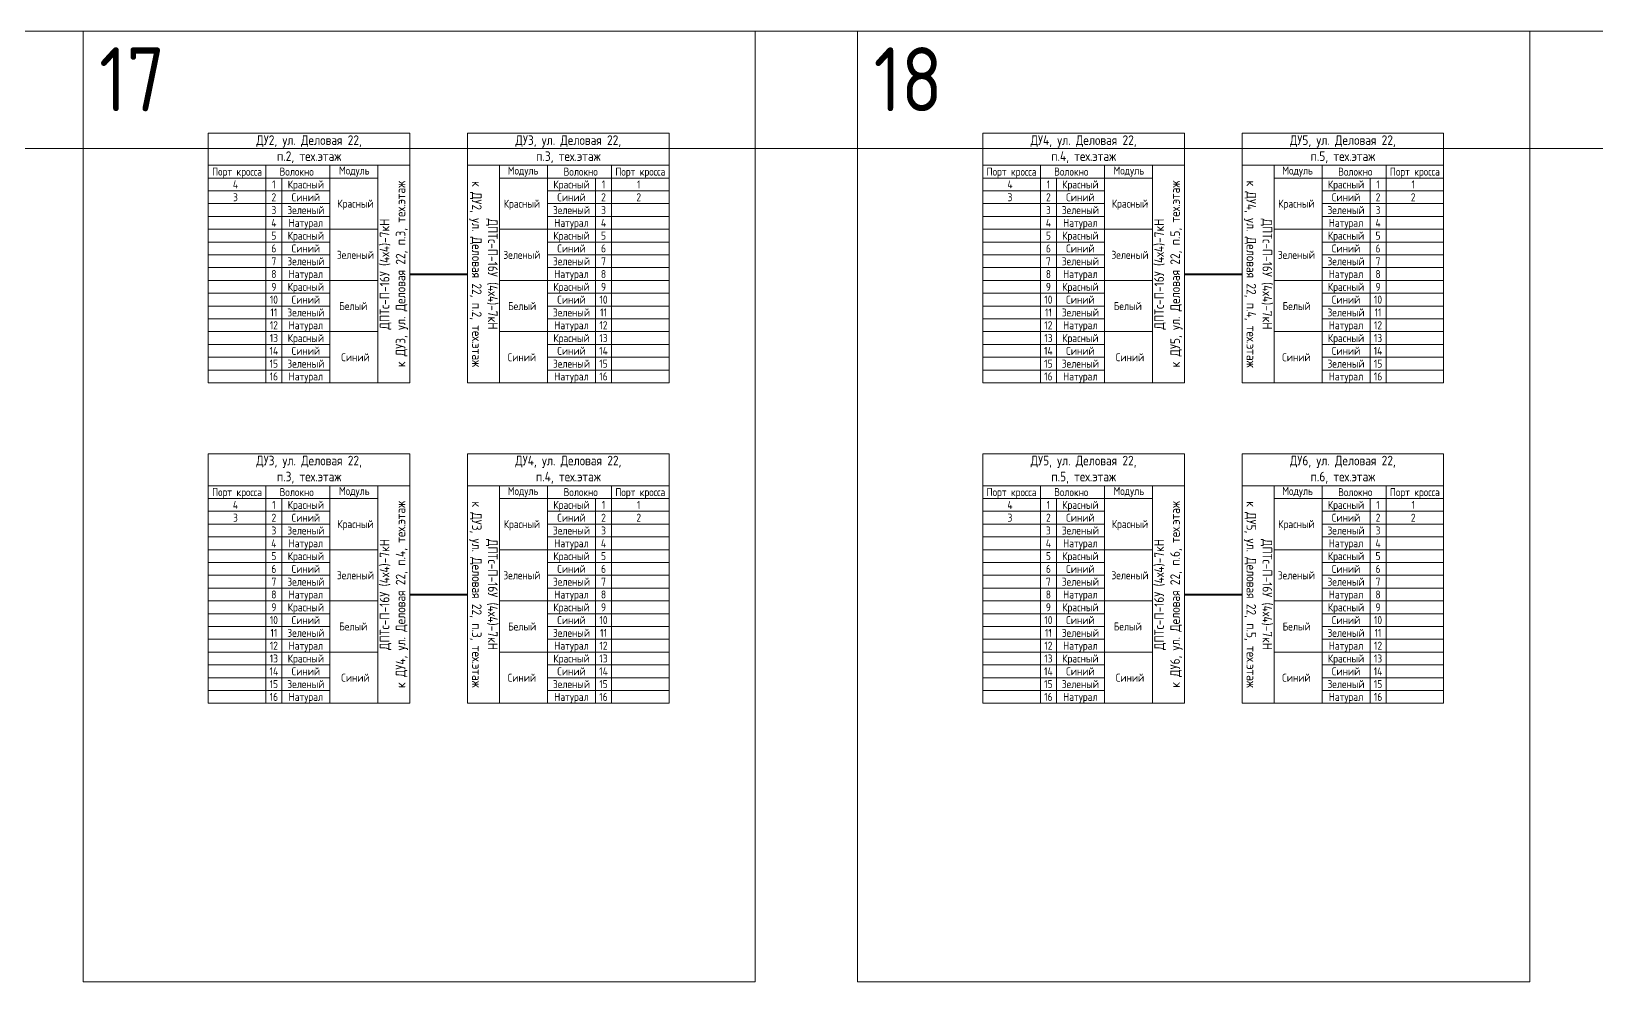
# Model space of a CAD drawing. Extents: x 6775 to 13793, y 2665 to 3972.
# Drawn here: x 10388.8 to 10877.9, y 3675 to 3972 of the extents above; entities that cross this region are included whole.
import ezdxf
from ezdxf.enums import TextEntityAlignment as Align

# ---------------------------------------------------------------- set-up
doc = ezdxf.new("R2010")
doc.units = 0
doc.header["$MEASUREMENT"] = 0
doc.layers.get('0').update_dxf_attribs({"linetype": 'CONTINUOUS'})
doc.layers.get('Defpoints').update_dxf_attribs({"linetype": 'CONTINUOUS'})
doc.layers.add('ВЭ', color=1, linetype='CONTINUOUS')
doc.styles.add('мой', font='', dxfattribs={"width": 0.9, "height": 3})
doc.styles.get('мой').set_extended_font_data('GOST Common')

# ---------------------------------------------------------------- blocks, each defined once
blk = doc.blocks.new('*T15')
at = {"layer": 'Defpoints', "color": 8, "linetype": 'ByBlock', "lineweight": 0, "transparency": 16777216}
for p, q in [((0, 0), (7018, 0)), ((0, 0), (0, -36.67)), ((242, 0), (242, -36.67)), ((484, 0), (484, -36.67)), ((726, 0), (726, -36.67)), ((968, 0), (968, -36.67)), ((1210, 0), (1210, -36.67)), ((1452, 0), (1452, -36.67)), ((1694, 0), (1694, -36.67)), ((1936, 0), (1936, -36.67)), ((2178, 0), (2178, -36.67)), ((2420, 0), (2420, -36.67)), ((2662, 0), (2662, -36.67)), ((2904, 0), (2904, -36.67)), ((3146, 0), (3146, -36.67)), ((3388, 0), (3388, -36.67)), ((3630, 0), (3630, -36.67)), ((3872, 0), (3872, -36.67)), ((4114, 0), (4114, -36.67)), ((4356, 0), (4356, -36.67)), ((4598, 0), (4598, -36.67)), ((4840, 0), (4840, -36.67)), ((5082, 0), (5082, -36.67)), ((5324, 0), (5324, -36.67)), ((5566, 0), (5566, -36.67)), ((5808, 0), (5808, -36.67)), ((6050, 0), (6050, -36.67)), ((6292, 0), (6292, -36.67)), ((6534, 0), (6534, -36.67)), ((6776, 0), (6776, -36.67)), ((0, -36.67), (7018, -36.67))]:
    blk.add_line(p, q, dxfattribs=at)
at = {"layer": 'Defpoints', "color": 0, "linetype": 'ByBlock', "lineweight": -2, "transparency": 16777216}
blk.add_line((7018, 0), (7018, -36.67), dxfattribs=at)
at = {"layer": 'Defpoints', "color": 5, "linetype": 'Continuous', "lineweight": 0, "transparency": 16777216, "char_height": 20, "width": 232, "attachment_point": 1, "style": 'мой'}
for s, insert in [('1', (5, -5)), ('2', (247, -5)), ('3', (489, -5)), ('4', (731, -5)), ('5', (973, -5)), ('6', (1215, -5)), ('7', (1457, -5)), ('8', (1699, -5)), ('9', (1941, -5)), ('10', (2183, -5)), ('11', (2425, -5)), ('12', (2667, -5)), ('13', (2909, -5)), ('14', (3151, -5)), ('16', (3393, -5)), ('17', (3635, -5)), ('18', (3877, -5)), ('19', (4119, -5)), ('{\\fGOST Common|b0|i0|c204|p34;24', (4361, -5)), ('25', (4603, -5)), ('23', (4845, -5)), ('28', (5087, -5)), ('29', (5329, -5)), ('33', (5571, -5)), ('34', (5813, -5)), ('35', (6055, -5)), ('36', (6297, -5)), ('37', (6539, -5)), ('38', (6781, -5))]:
    blk.add_mtext(s, dxfattribs=dict(at, insert=insert))
blk = doc.blocks.new('*U16')
at = {"layer": 'ВЭ', "color": 250, "linetype": 'ByBlock', "lineweight": 18}
blk.add_lwpolyline([(-105, -148.5), (105, -148.5), (105, 148.5), (-105, 148.5), (-105, -148.5)], dxfattribs=at)
blk = doc.blocks.new('*U17')
at = {"layer": 'Defpoints', "color": 0, "linetype": 'ByBlock', "lineweight": -2, "transparency": 16777216}
for p in [(3630, 0), (3872, 0)]:
    blk.add_blockref('*U16', p, dxfattribs=at)
blk = doc.blocks.new('*U465')
at = {"color": 7, "linetype": 'Continuous', "lineweight": 20}
blk.add_lwpolyline([(8, -1.5), (8, 2.5), (-7, 2.5), (-7, -1.5)], close=True, dxfattribs=at)
blk = doc.blocks.new('*U466')
at = {"color": 0, "linetype": 'ByBlock', "lineweight": -2, "transparency": 16777216}
for p in [(0, 0), (0, -4), (0, -8), (0, -12), (0, -16), (0, -20), (0, -24), (0, -28), (0, -32), (0, -36), (0, -40), (0, -44), (0, -48), (0, -52), (0, -56), (0, -60)]:
    blk.add_blockref('*U465', p, dxfattribs=at)
blk = doc.blocks.new('*U467')
at = {"color": 7, "linetype": 'Continuous', "lineweight": 20}
blk.add_lwpolyline([(-1, -2.5), (-1, 1.5), (-6, 1.5), (-6, -2.5)], close=True, dxfattribs=at)
blk = doc.blocks.new('*U470')
at = {"color": 0, "linetype": 'ByBlock', "lineweight": -2, "transparency": 16777216}
for p in [(0, 0), (0, -4), (0, -8), (0, -12), (0, -16), (0, -20), (0, -24), (0, -28), (0, -32), (0, -36), (0, -40), (0, -44), (0, -48), (0, -52), (0, -56), (0, -60)]:
    blk.add_blockref('*U467', p, dxfattribs=at)
blk = doc.blocks.new('*U471')
at = {"color": 7, "linetype": 'Continuous', "lineweight": 20}
blk.add_lwpolyline([(8, -1.5), (8, 2.5), (-10, 2.5), (-10, -1.5)], close=True, dxfattribs=at)
blk = doc.blocks.new('*U472')
at = {"color": 0, "linetype": 'ByBlock', "lineweight": -2, "transparency": 16777216}
for p in [(0, 0), (0, -4), (0, -8), (0, -12), (0, -16), (0, -20), (0, -24), (0, -28), (0, -32), (0, -36), (0, -40), (0, -44), (0, -48), (0, -52), (0, -56), (0, -60), (0, -64)]:
    blk.add_blockref('*U471', p, dxfattribs=at)
blk = doc.blocks.new('*U457')
at = {"color": 7, "linetype": 'Continuous', "lineweight": 20}
blk.add_lwpolyline([(8, -1.5), (8, 2.5), (-7, 2.5), (-7, -1.5)], close=True, dxfattribs=at)
blk = doc.blocks.new('*U458')
at = {"color": 0, "linetype": 'ByBlock', "lineweight": -2, "transparency": 16777216}
for p in [(0, 0), (0, -4), (0, -8), (0, -12), (0, -16), (0, -20), (0, -24), (0, -28), (0, -32), (0, -36), (0, -40), (0, -44), (0, -48), (0, -52), (0, -56), (0, -60)]:
    blk.add_blockref('*U457', p, dxfattribs=at)
blk = doc.blocks.new('*U459')
at = {"color": 7, "linetype": 'Continuous', "lineweight": 20}
blk.add_lwpolyline([(-1, -2.5), (-1, 1.5), (-6, 1.5), (-6, -2.5)], close=True, dxfattribs=at)
blk = doc.blocks.new('*U460')
at = {"color": 0, "linetype": 'ByBlock', "lineweight": -2, "transparency": 16777216}
for p in [(0, 0), (0, -4), (0, -8), (0, -12), (0, -16), (0, -20), (0, -24), (0, -28), (0, -32), (0, -36), (0, -40), (0, -44), (0, -48), (0, -52), (0, -56), (0, -60)]:
    blk.add_blockref('*U459', p, dxfattribs=at)
blk = doc.blocks.new('*U461')
at = {"color": 7, "linetype": 'Continuous', "lineweight": 20}
blk.add_lwpolyline([(8, -1.5), (8, 2.5), (-10, 2.5), (-10, -1.5)], close=True, dxfattribs=at)
blk = doc.blocks.new('*U462')
at = {"color": 0, "linetype": 'ByBlock', "lineweight": -2, "transparency": 16777216}
for p in [(0, 0), (0, -4), (0, -8), (0, -12), (0, -16), (0, -20), (0, -24), (0, -28), (0, -32), (0, -36), (0, -40), (0, -44), (0, -48), (0, -52), (0, -56), (0, -60), (0, -64)]:
    blk.add_blockref('*U461', p, dxfattribs=at)
blk = doc.blocks.new('*U463')
at = {"color": 7, "linetype": 'Continuous', "lineweight": 15}
blk.add_lwpolyline([(7.5, 8), (-7.5, 8), (-7.5, -8), (7.5, -8)], close=True, dxfattribs=at)
blk = doc.blocks.new('*U464')
at = {"color": 0, "linetype": 'ByBlock', "lineweight": -2, "transparency": 16777216}
for p in [(0, 0), (0, -16), (0, -32), (0, -48)]:
    blk.add_blockref('*U463', p, dxfattribs=at)
blk = doc.blocks.new('*U468')
at = {"color": 7, "linetype": 'Continuous', "lineweight": 15}
blk.add_lwpolyline([(7.5, 8), (-7.5, 8), (-7.5, -8), (7.5, -8)], close=True, dxfattribs=at)
blk = doc.blocks.new('*U469')
at = {"color": 0, "linetype": 'ByBlock', "lineweight": -2, "transparency": 16777216}
for p in [(0, 0), (0, -16), (0, -32), (0, -48)]:
    blk.add_blockref('*U468', p, dxfattribs=at)
blk = doc.blocks.new('*U449')
at = {"color": 7, "linetype": 'Continuous', "lineweight": 20}
blk.add_lwpolyline([(8, -1.5), (8, 2.5), (-7, 2.5), (-7, -1.5)], close=True, dxfattribs=at)
blk = doc.blocks.new('*U450')
at = {"color": 0, "linetype": 'ByBlock', "lineweight": -2, "transparency": 16777216}
for p in [(0, 0), (0, -4), (0, -8), (0, -12), (0, -16), (0, -20), (0, -24), (0, -28), (0, -32), (0, -36), (0, -40), (0, -44), (0, -48), (0, -52), (0, -56), (0, -60)]:
    blk.add_blockref('*U449', p, dxfattribs=at)
blk = doc.blocks.new('*U451')
at = {"color": 7, "linetype": 'Continuous', "lineweight": 20}
blk.add_lwpolyline([(-1, -2.5), (-1, 1.5), (-6, 1.5), (-6, -2.5)], close=True, dxfattribs=at)
blk = doc.blocks.new('*U454')
at = {"color": 0, "linetype": 'ByBlock', "lineweight": -2, "transparency": 16777216}
for p in [(0, 0), (0, -4), (0, -8), (0, -12), (0, -16), (0, -20), (0, -24), (0, -28), (0, -32), (0, -36), (0, -40), (0, -44), (0, -48), (0, -52), (0, -56), (0, -60)]:
    blk.add_blockref('*U451', p, dxfattribs=at)
blk = doc.blocks.new('*U455')
at = {"color": 7, "linetype": 'Continuous', "lineweight": 20}
blk.add_lwpolyline([(8, -1.5), (8, 2.5), (-10, 2.5), (-10, -1.5)], close=True, dxfattribs=at)
blk = doc.blocks.new('*U456')
at = {"color": 0, "linetype": 'ByBlock', "lineweight": -2, "transparency": 16777216}
for p in [(0, 0), (0, -4), (0, -8), (0, -12), (0, -16), (0, -20), (0, -24), (0, -28), (0, -32), (0, -36), (0, -40), (0, -44), (0, -48), (0, -52), (0, -56), (0, -60), (0, -64)]:
    blk.add_blockref('*U455', p, dxfattribs=at)
blk = doc.blocks.new('*U440')
at = {"color": 7, "linetype": 'Continuous', "lineweight": 20}
blk.add_lwpolyline([(8, -1.5), (8, 2.5), (-7, 2.5), (-7, -1.5)], close=True, dxfattribs=at)
blk = doc.blocks.new('*U442')
at = {"color": 0, "linetype": 'ByBlock', "lineweight": -2, "transparency": 16777216}
for p in [(0, 0), (0, -4), (0, -8), (0, -12), (0, -16), (0, -20), (0, -24), (0, -28), (0, -32), (0, -36), (0, -40), (0, -44), (0, -48), (0, -52), (0, -56), (0, -60)]:
    blk.add_blockref('*U440', p, dxfattribs=at)
blk = doc.blocks.new('*U443')
at = {"color": 7, "linetype": 'Continuous', "lineweight": 20}
blk.add_lwpolyline([(-1, -2.5), (-1, 1.5), (-6, 1.5), (-6, -2.5)], close=True, dxfattribs=at)
blk = doc.blocks.new('*U444')
at = {"color": 0, "linetype": 'ByBlock', "lineweight": -2, "transparency": 16777216}
for p in [(0, 0), (0, -4), (0, -8), (0, -12), (0, -16), (0, -20), (0, -24), (0, -28), (0, -32), (0, -36), (0, -40), (0, -44), (0, -48), (0, -52), (0, -56), (0, -60)]:
    blk.add_blockref('*U443', p, dxfattribs=at)
blk = doc.blocks.new('*U445')
at = {"color": 7, "linetype": 'Continuous', "lineweight": 20}
blk.add_lwpolyline([(8, -1.5), (8, 2.5), (-10, 2.5), (-10, -1.5)], close=True, dxfattribs=at)
blk = doc.blocks.new('*U446')
at = {"color": 0, "linetype": 'ByBlock', "lineweight": -2, "transparency": 16777216}
for p in [(0, 0), (0, -4), (0, -8), (0, -12), (0, -16), (0, -20), (0, -24), (0, -28), (0, -32), (0, -36), (0, -40), (0, -44), (0, -48), (0, -52), (0, -56), (0, -60), (0, -64)]:
    blk.add_blockref('*U445', p, dxfattribs=at)
blk = doc.blocks.new('*U447')
at = {"color": 7, "linetype": 'Continuous', "lineweight": 15}
blk.add_lwpolyline([(7.5, 8), (-7.5, 8), (-7.5, -8), (7.5, -8)], close=True, dxfattribs=at)
blk = doc.blocks.new('*U448')
at = {"color": 0, "linetype": 'ByBlock', "lineweight": -2, "transparency": 16777216}
for p in [(0, 0), (0, -16), (0, -32), (0, -48)]:
    blk.add_blockref('*U447', p, dxfattribs=at)
blk = doc.blocks.new('*U452')
at = {"color": 7, "linetype": 'Continuous', "lineweight": 15}
blk.add_lwpolyline([(7.5, 8), (-7.5, 8), (-7.5, -8), (7.5, -8)], close=True, dxfattribs=at)
blk = doc.blocks.new('*U453')
at = {"color": 0, "linetype": 'ByBlock', "lineweight": -2, "transparency": 16777216}
for p in [(0, 0), (0, -16), (0, -32), (0, -48)]:
    blk.add_blockref('*U452', p, dxfattribs=at)
blk = doc.blocks.new('*U484')
at = {"color": 7, "linetype": 'Continuous', "lineweight": 20}
blk.add_lwpolyline([(8, -1.5), (8, 2.5), (-7, 2.5), (-7, -1.5)], close=True, dxfattribs=at)
blk = doc.blocks.new('*U485')
at = {"color": 0, "linetype": 'ByBlock', "lineweight": -2, "transparency": 16777216}
for p in [(0, 0), (0, -4), (0, -8), (0, -12), (0, -16), (0, -20), (0, -24), (0, -28), (0, -32), (0, -36), (0, -40), (0, -44), (0, -48), (0, -52), (0, -56), (0, -60)]:
    blk.add_blockref('*U484', p, dxfattribs=at)
blk = doc.blocks.new('*U486')
at = {"color": 7, "linetype": 'Continuous', "lineweight": 20}
blk.add_lwpolyline([(-1, -2.5), (-1, 1.5), (-6, 1.5), (-6, -2.5)], close=True, dxfattribs=at)
blk = doc.blocks.new('*U489')
at = {"color": 0, "linetype": 'ByBlock', "lineweight": -2, "transparency": 16777216}
for p in [(0, 0), (0, -4), (0, -8), (0, -12), (0, -16), (0, -20), (0, -24), (0, -28), (0, -32), (0, -36), (0, -40), (0, -44), (0, -48), (0, -52), (0, -56), (0, -60)]:
    blk.add_blockref('*U486', p, dxfattribs=at)
blk = doc.blocks.new('*U490')
at = {"color": 7, "linetype": 'Continuous', "lineweight": 20}
blk.add_lwpolyline([(8, -1.5), (8, 2.5), (-10, 2.5), (-10, -1.5)], close=True, dxfattribs=at)
blk = doc.blocks.new('*U491')
at = {"color": 0, "linetype": 'ByBlock', "lineweight": -2, "transparency": 16777216}
for p in [(0, 0), (0, -4), (0, -8), (0, -12), (0, -16), (0, -20), (0, -24), (0, -28), (0, -32), (0, -36), (0, -40), (0, -44), (0, -48), (0, -52), (0, -56), (0, -60), (0, -64)]:
    blk.add_blockref('*U490', p, dxfattribs=at)
blk = doc.blocks.new('*U476')
at = {"color": 7, "linetype": 'Continuous', "lineweight": 20}
blk.add_lwpolyline([(8, -1.5), (8, 2.5), (-7, 2.5), (-7, -1.5)], close=True, dxfattribs=at)
blk = doc.blocks.new('*U477')
at = {"color": 0, "linetype": 'ByBlock', "lineweight": -2, "transparency": 16777216}
for p in [(0, 0), (0, -4), (0, -8), (0, -12), (0, -16), (0, -20), (0, -24), (0, -28), (0, -32), (0, -36), (0, -40), (0, -44), (0, -48), (0, -52), (0, -56), (0, -60)]:
    blk.add_blockref('*U476', p, dxfattribs=at)
blk = doc.blocks.new('*U478')
at = {"color": 7, "linetype": 'Continuous', "lineweight": 20}
blk.add_lwpolyline([(-1, -2.5), (-1, 1.5), (-6, 1.5), (-6, -2.5)], close=True, dxfattribs=at)
blk = doc.blocks.new('*U479')
at = {"color": 0, "linetype": 'ByBlock', "lineweight": -2, "transparency": 16777216}
for p in [(0, 0), (0, -4), (0, -8), (0, -12), (0, -16), (0, -20), (0, -24), (0, -28), (0, -32), (0, -36), (0, -40), (0, -44), (0, -48), (0, -52), (0, -56), (0, -60)]:
    blk.add_blockref('*U478', p, dxfattribs=at)
blk = doc.blocks.new('*U480')
at = {"color": 7, "linetype": 'Continuous', "lineweight": 20}
blk.add_lwpolyline([(8, -1.5), (8, 2.5), (-10, 2.5), (-10, -1.5)], close=True, dxfattribs=at)
blk = doc.blocks.new('*U481')
at = {"color": 0, "linetype": 'ByBlock', "lineweight": -2, "transparency": 16777216}
for p in [(0, 0), (0, -4), (0, -8), (0, -12), (0, -16), (0, -20), (0, -24), (0, -28), (0, -32), (0, -36), (0, -40), (0, -44), (0, -48), (0, -52), (0, -56), (0, -60), (0, -64)]:
    blk.add_blockref('*U480', p, dxfattribs=at)
blk = doc.blocks.new('*U482')
at = {"color": 7, "linetype": 'Continuous', "lineweight": 15}
blk.add_lwpolyline([(7.5, 8), (-7.5, 8), (-7.5, -8), (7.5, -8)], close=True, dxfattribs=at)
blk = doc.blocks.new('*U483')
at = {"color": 0, "linetype": 'ByBlock', "lineweight": -2, "transparency": 16777216}
for p in [(0, 0), (0, -16), (0, -32), (0, -48)]:
    blk.add_blockref('*U482', p, dxfattribs=at)
blk = doc.blocks.new('*U487')
at = {"color": 7, "linetype": 'Continuous', "lineweight": 15}
blk.add_lwpolyline([(7.5, 8), (-7.5, 8), (-7.5, -8), (7.5, -8)], close=True, dxfattribs=at)
blk = doc.blocks.new('*U488')
at = {"color": 0, "linetype": 'ByBlock', "lineweight": -2, "transparency": 16777216}
for p in [(0, 0), (0, -16), (0, -32), (0, -48)]:
    blk.add_blockref('*U487', p, dxfattribs=at)
blk = doc.blocks.new('*U500')
at = {"color": 7, "linetype": 'Continuous', "lineweight": 20}
blk.add_lwpolyline([(8, -1.5), (8, 2.5), (-7, 2.5), (-7, -1.5)], close=True, dxfattribs=at)
blk = doc.blocks.new('*U501')
at = {"color": 0, "linetype": 'ByBlock', "lineweight": -2, "transparency": 16777216}
for p in [(0, 0), (0, -4), (0, -8), (0, -12), (0, -16), (0, -20), (0, -24), (0, -28), (0, -32), (0, -36), (0, -40), (0, -44), (0, -48), (0, -52), (0, -56), (0, -60)]:
    blk.add_blockref('*U500', p, dxfattribs=at)
blk = doc.blocks.new('*U502')
at = {"color": 7, "linetype": 'Continuous', "lineweight": 20}
blk.add_lwpolyline([(-1, -2.5), (-1, 1.5), (-6, 1.5), (-6, -2.5)], close=True, dxfattribs=at)
blk = doc.blocks.new('*U505')
at = {"color": 0, "linetype": 'ByBlock', "lineweight": -2, "transparency": 16777216}
for p in [(0, 0), (0, -4), (0, -8), (0, -12), (0, -16), (0, -20), (0, -24), (0, -28), (0, -32), (0, -36), (0, -40), (0, -44), (0, -48), (0, -52), (0, -56), (0, -60)]:
    blk.add_blockref('*U502', p, dxfattribs=at)
blk = doc.blocks.new('*U474')
at = {"color": 7, "linetype": 'Continuous', "lineweight": 20}
blk.add_lwpolyline([(8, -1.5), (8, 2.5), (-10, 2.5), (-10, -1.5)], close=True, dxfattribs=at)
blk = doc.blocks.new('*U475')
at = {"color": 0, "linetype": 'ByBlock', "lineweight": -2, "transparency": 16777216}
for p in [(0, 0), (0, -4), (0, -8), (0, -12), (0, -16), (0, -20), (0, -24), (0, -28), (0, -32), (0, -36), (0, -40), (0, -44), (0, -48), (0, -52), (0, -56), (0, -60), (0, -64)]:
    blk.add_blockref('*U474', p, dxfattribs=at)
blk = doc.blocks.new('*U492')
at = {"color": 7, "linetype": 'Continuous', "lineweight": 20}
blk.add_lwpolyline([(8, -1.5), (8, 2.5), (-7, 2.5), (-7, -1.5)], close=True, dxfattribs=at)
blk = doc.blocks.new('*U493')
at = {"color": 0, "linetype": 'ByBlock', "lineweight": -2, "transparency": 16777216}
for p in [(0, 0), (0, -4), (0, -8), (0, -12), (0, -16), (0, -20), (0, -24), (0, -28), (0, -32), (0, -36), (0, -40), (0, -44), (0, -48), (0, -52), (0, -56), (0, -60)]:
    blk.add_blockref('*U492', p, dxfattribs=at)
blk = doc.blocks.new('*U494')
at = {"color": 7, "linetype": 'Continuous', "lineweight": 20}
blk.add_lwpolyline([(-1, -2.5), (-1, 1.5), (-6, 1.5), (-6, -2.5)], close=True, dxfattribs=at)
blk = doc.blocks.new('*U495')
at = {"color": 0, "linetype": 'ByBlock', "lineweight": -2, "transparency": 16777216}
for p in [(0, 0), (0, -4), (0, -8), (0, -12), (0, -16), (0, -20), (0, -24), (0, -28), (0, -32), (0, -36), (0, -40), (0, -44), (0, -48), (0, -52), (0, -56), (0, -60)]:
    blk.add_blockref('*U494', p, dxfattribs=at)
blk = doc.blocks.new('*U496')
at = {"color": 7, "linetype": 'Continuous', "lineweight": 20}
blk.add_lwpolyline([(8, -1.5), (8, 2.5), (-10, 2.5), (-10, -1.5)], close=True, dxfattribs=at)
blk = doc.blocks.new('*U497')
at = {"color": 0, "linetype": 'ByBlock', "lineweight": -2, "transparency": 16777216}
for p in [(0, 0), (0, -4), (0, -8), (0, -12), (0, -16), (0, -20), (0, -24), (0, -28), (0, -32), (0, -36), (0, -40), (0, -44), (0, -48), (0, -52), (0, -56), (0, -60), (0, -64)]:
    blk.add_blockref('*U496', p, dxfattribs=at)
blk = doc.blocks.new('*U498')
at = {"color": 7, "linetype": 'Continuous', "lineweight": 15}
blk.add_lwpolyline([(7.5, 8), (-7.5, 8), (-7.5, -8), (7.5, -8)], close=True, dxfattribs=at)
blk = doc.blocks.new('*U499')
at = {"color": 0, "linetype": 'ByBlock', "lineweight": -2, "transparency": 16777216}
for p in [(0, 0), (0, -16), (0, -32), (0, -48)]:
    blk.add_blockref('*U498', p, dxfattribs=at)
blk = doc.blocks.new('*U503')
at = {"color": 7, "linetype": 'Continuous', "lineweight": 15}
blk.add_lwpolyline([(7.5, 8), (-7.5, 8), (-7.5, -8), (7.5, -8)], close=True, dxfattribs=at)
blk = doc.blocks.new('*U504')
at = {"color": 0, "linetype": 'ByBlock', "lineweight": -2, "transparency": 16777216}
for p in [(0, 0), (0, -16), (0, -32), (0, -48)]:
    blk.add_blockref('*U503', p, dxfattribs=at)

msp = doc.modelspace()

# ---------------------------------------------------------------- linework, layer by layer
at = {"color": 7, "linetype": 'Continuous', "lineweight": 15}
for points in [[(10444.1, 3930.14), (10507.1, 3930.14), (10507.1, 3940.14), (10444.1, 3940.14)], [(10588.1, 3930.14), (10525.1, 3930.14), (10525.1, 3940.14), (10588.1, 3940.14)], [(10686.1, 3930.14), (10749.1, 3930.14), (10749.1, 3940.14), (10686.1, 3940.14)], [(10830.1, 3930.14), (10767.1, 3930.14), (10767.1, 3940.14), (10830.1, 3940.14)], [(10482.1, 3930.14), (10497.1, 3930.14), (10497.1, 3926.14), (10482.1, 3926.14)], [(10497.1, 3930.14), (10507.1, 3930.14), (10507.1, 3862.14), (10497.1, 3862.14)], [(10535.1, 3930.14), (10525.1, 3930.14), (10525.1, 3862.14), (10535.1, 3862.14)], [(10550.1, 3930.14), (10535.1, 3930.14), (10535.1, 3926.14), (10550.1, 3926.14)], [(10724.1, 3930.14), (10739.1, 3930.14), (10739.1, 3926.14), (10724.1, 3926.14)], [(10739.1, 3930.14), (10749.1, 3930.14), (10749.1, 3862.14), (10739.1, 3862.14)], [(10777.1, 3930.14), (10767.1, 3930.14), (10767.1, 3862.14), (10777.1, 3862.14)], [(10792.1, 3930.14), (10777.1, 3930.14), (10777.1, 3926.14), (10792.1, 3926.14)], [(10444.1, 3830), (10507.1, 3830), (10507.1, 3840), (10444.1, 3840)], [(10588.1, 3830), (10525.1, 3830), (10525.1, 3840), (10588.1, 3840)], [(10686.1, 3830), (10749.1, 3830), (10749.1, 3840), (10686.1, 3840)], [(10830.1, 3830), (10767.1, 3830), (10767.1, 3840), (10830.1, 3840)], [(10482.1, 3830), (10497.1, 3830), (10497.1, 3826), (10482.1, 3826)], [(10497.1, 3830), (10507.1, 3830), (10507.1, 3762), (10497.1, 3762)], [(10535.1, 3830), (10525.1, 3830), (10525.1, 3762), (10535.1, 3762)], [(10550.1, 3830), (10535.1, 3830), (10535.1, 3826), (10550.1, 3826)], [(10724.1, 3830), (10739.1, 3830), (10739.1, 3826), (10724.1, 3826)], [(10739.1, 3830), (10749.1, 3830), (10749.1, 3762), (10739.1, 3762)], [(10777.1, 3830), (10767.1, 3830), (10767.1, 3762), (10777.1, 3762)], [(10792.1, 3830), (10777.1, 3830), (10777.1, 3826), (10792.1, 3826)]]:
    msp.add_lwpolyline(points, close=True, dxfattribs=at)
at = {"color": 7, "linetype": 'Continuous', "lineweight": 40}
for points in [[(10507.1, 3896.14), (10525.1, 3896.14)], [(10749.1, 3896.14), (10767.1, 3896.14)], [(10507.1, 3796), (10525.1, 3796)], [(10749.1, 3796), (10767.1, 3796)]]:
    msp.add_lwpolyline(points, dxfattribs=at)

# ---------------------------------------------------------------- block references
msp.add_blockref('*T15', (6775, 3972))
at = {"color": 7, "linetype": 'Continuous', "lineweight": 15}
for name, p in [('*U472', (10454.1, 3927.64)), ('*U491', (10696.1, 3927.64)), ('*U470', (10468.1, 3924.64)), ('*U466', (10474.1, 3923.64)), ('*U464', (10489.6, 3918.14)), ('*U469', (10542.6, 3918.14)), ('*U489', (10710.1, 3924.64)), ('*U485', (10716.1, 3923.64)), ('*U483', (10731.6, 3918.14)), ('*U488', (10784.6, 3918.14)), ('*U456', (10454.1, 3827.5)), ('*U475', (10696.1, 3827.5)), ('*U454', (10468.1, 3824.5)), ('*U450', (10474.1, 3823.5)), ('*U448', (10489.6, 3818)), ('*U453', (10542.6, 3818)), ('*U505', (10710.1, 3824.5)), ('*U501', (10716.1, 3823.5)), ('*U499', (10731.6, 3818)), ('*U504', (10784.6, 3818))]:
    msp.add_blockref(name, p, dxfattribs=at)
at = {"color": 7, "linetype": 'Continuous', "lineweight": 15, "xscale": -1}
for name, p in [('*U462', (10578.1, 3927.64)), ('*U481', (10820.1, 3927.64)), ('*U458', (10558.1, 3923.64)), ('*U460', (10564.1, 3924.64)), ('*U477', (10800.1, 3923.64)), ('*U479', (10806.1, 3924.64)), ('*U446', (10578.1, 3827.5)), ('*U497', (10820.1, 3827.5)), ('*U442', (10558.1, 3823.5)), ('*U444', (10564.1, 3824.5)), ('*U493', (10800.1, 3823.5)), ('*U495', (10806.1, 3824.5))]:
    msp.add_blockref(name, p, dxfattribs=at)
at = {"layer": 'Defpoints'}
msp.add_blockref('*U17', (6880, 3823.5), dxfattribs=at)

# ---------------------------------------------------------------- texts
at = {"color": 7, "style": 'мой', "width": 0.9}
for s, rotation, p in [('Порт кросса', 359.8616, (10453.1, 3928.14)), ('Порт кросса', 0.1384, (10579.1, 3928.14)), ('Порт кросса', 359.8616, (10695.1, 3928.14)), ('Порт кросса', 0.1384, (10821.1, 3928.14)), ('4', 359.8616, (10452.6, 3924.14)), ('Красный', 0.1384, (10474.6, 3924.14)), ('Красный', 0.1384, (10557.6, 3924.14)), ('1', 359.8616, (10578.6, 3924.14)), ('4', 359.8616, (10694.6, 3924.14)), ('Красный', 0.1384, (10716.6, 3924.14)), ('Красный', 0.1384, (10799.6, 3924.14)), ('1', 359.8616, (10820.6, 3924.14)), ('3', 359.8616, (10452.6, 3920.14)), ('Синий', 0.1384, (10474.6, 3920.14)), ('Красный', 359.8616, (10490.1, 3918.14)), ('Красный', 0.1384, (10542.1, 3918.14)), ('Синий', 0.1384, (10557.6, 3920.14)), ('2', 359.8616, (10578.6, 3920.14)), ('3', 359.8616, (10694.6, 3920.14)), ('Синий', 0.1384, (10716.6, 3920.14)), ('Красный', 359.8616, (10732.1, 3918.14)), ('Красный', 0.1384, (10784.1, 3918.14)), ('Синий', 0.1384, (10799.6, 3920.14)), ('2', 359.8616, (10820.6, 3920.14)), ('Зеленый', 0.1384, (10474.6, 3916.14)), ('Натурал', 0.1384, (10474.6, 3912.14)), ('Зеленый', 0.1384, (10557.6, 3916.14)), ('Натурал', 0.1384, (10557.6, 3912.14)), ('Зеленый', 0.1384, (10716.6, 3916.14)), ('Натурал', 0.1384, (10716.6, 3912.14)), ('Зеленый', 0.1384, (10799.6, 3916.14)), ('Натурал', 0.1384, (10799.6, 3912.14)), ('Красный', 0.1384, (10474.6, 3908.14)), ('Красный', 0.1384, (10557.6, 3908.14)), ('Красный', 0.1384, (10716.6, 3908.14)), ('Красный', 0.1384, (10799.6, 3908.14)), ('Синий', 0.1384, (10474.6, 3904.14)), ('Зеленый', 359.8616, (10490.1, 3902.14)), ('Зеленый', 0.1384, (10542.1, 3902.14)), ('Синий', 0.1384, (10557.6, 3904.14)), ('Синий', 0.1384, (10716.6, 3904.14)), ('Зеленый', 359.8616, (10732.1, 3902.14)), ('Зеленый', 0.1384, (10784.1, 3902.14)), ('Синий', 0.1384, (10799.6, 3904.14)), ('Зеленый', 0.1384, (10474.6, 3900.14)), ('Зеленый', 0.1384, (10557.6, 3900.14)), ('Зеленый', 0.1384, (10716.6, 3900.14)), ('Зеленый', 0.1384, (10799.6, 3900.14)), ('Красный', 0.1384, (10474.6, 3892.14)), ('Натурал', 0.1384, (10474.6, 3896.14)), ('Красный', 0.1384, (10557.6, 3892.14)), ('Натурал', 0.1384, (10557.6, 3896.14)), ('Красный', 0.1384, (10716.6, 3892.14)), ('Натурал', 0.1384, (10716.6, 3896.14)), ('Красный', 0.1384, (10799.6, 3892.14)), ('Натурал', 0.1384, (10799.6, 3896.14)), ('Синий', 0.1384, (10474.6, 3888.14)), ('Синий', 0.1384, (10557.6, 3888.14)), ('Синий', 0.1384, (10716.6, 3888.14)), ('Синий', 0.1384, (10799.6, 3888.14)), ('Зеленый', 0.1384, (10474.6, 3884.14)), ('Белый ', 359.8616, (10490.1, 3886.14)), ('Белый ', 0.1384, (10542.87, 3886.15)), ('Зеленый', 0.1384, (10557.6, 3884.14)), ('Зеленый', 0.1384, (10716.6, 3884.14)), ('Белый ', 359.8616, (10732.1, 3886.14)), ('Белый ', 0.1384, (10784.87, 3886.15)), ('Зеленый', 0.1384, (10799.6, 3884.14)), ('Натурал', 0.1384, (10474.6, 3880.14)), ('Натурал', 0.1384, (10557.6, 3880.14)), ('Натурал', 0.1384, (10716.6, 3880.14)), ('Натурал', 0.1384, (10799.6, 3880.14)), ('Красный', 0.1384, (10474.6, 3876.14)), ('Красный', 0.1384, (10557.6, 3876.14)), ('Красный', 0.1384, (10716.6, 3876.14)), ('Красный', 0.1384, (10799.6, 3876.14)), ('Зеленый', 0.1384, (10474.6, 3868.14)), ('Синий', 0.1384, (10474.6, 3872.14)), ('Синий', 359.8616, (10490.1, 3870.14)), ('Синий', 0.1384, (10542.1, 3870.14)), ('Зеленый', 0.1384, (10557.6, 3868.14)), ('Синий', 0.1384, (10557.6, 3872.14)), ('Зеленый', 0.1384, (10716.6, 3868.14)), ('Синий', 0.1384, (10716.6, 3872.14)), ('Синий', 359.8616, (10732.1, 3870.14)), ('Синий', 0.1384, (10784.1, 3870.14)), ('Зеленый', 0.1384, (10799.6, 3868.14)), ('Синий', 0.1384, (10799.6, 3872.14)), ('Натурал', 0.1384, (10474.6, 3864.14)), ('Натурал', 0.1384, (10557.6, 3864.14)), ('Натурал', 0.1384, (10716.6, 3864.14)), ('Натурал', 0.1384, (10799.6, 3864.14)), ('Порт кросса', 359.8616, (10453.1, 3828)), ('4', 359.8616, (10452.6, 3824)), ('Красный', 0.1384, (10474.6, 3824)), ('Красный', 0.1384, (10557.6, 3824)), ('Порт кросса', 0.1384, (10579.1, 3828)), ('1', 359.8616, (10578.6, 3824)), ('Порт кросса', 359.8616, (10695.1, 3828)), ('4', 359.8616, (10694.6, 3824)), ('Красный', 0.1384, (10716.6, 3824)), ('Красный', 0.1384, (10799.6, 3824)), ('Порт кросса', 0.1384, (10821.1, 3828)), ('1', 359.8616, (10820.6, 3824)), ('3', 359.8616, (10452.6, 3820)), ('Синий', 0.1384, (10474.6, 3820)), ('Синий', 0.1384, (10557.6, 3820)), ('2', 359.8616, (10578.6, 3820)), ('3', 359.8616, (10694.6, 3820)), ('Синий', 0.1384, (10716.6, 3820)), ('Синий', 0.1384, (10799.6, 3820)), ('2', 359.8616, (10820.6, 3820)), ('Зеленый', 0.1384, (10474.6, 3816)), ('Красный', 359.8616, (10490.1, 3818)), ('Красный', 0.1384, (10542.1, 3818)), ('Зеленый', 0.1384, (10557.6, 3816)), ('Зеленый', 0.1384, (10716.6, 3816)), ('Красный', 359.8616, (10732.1, 3818)), ('Красный', 0.1384, (10784.1, 3818)), ('Зеленый', 0.1384, (10799.6, 3816)), ('Натурал', 0.1384, (10474.6, 3812)), ('Натурал', 0.1384, (10557.6, 3812)), ('Натурал', 0.1384, (10716.6, 3812)), ('Натурал', 0.1384, (10799.6, 3812)), ('Красный', 0.1384, (10474.6, 3808)), ('Синий', 0.1384, (10474.6, 3804)), ('Красный', 0.1384, (10557.6, 3808)), ('Синий', 0.1384, (10557.6, 3804)), ('Красный', 0.1384, (10716.6, 3808)), ('Синий', 0.1384, (10716.6, 3804)), ('Красный', 0.1384, (10799.6, 3808)), ('Синий', 0.1384, (10799.6, 3804)), ('Зеленый', 0.1384, (10474.6, 3800)), ('Зеленый', 359.8616, (10490.1, 3802)), ('Зеленый', 0.1384, (10542.1, 3802)), ('Зеленый', 0.1384, (10557.6, 3800)), ('Зеленый', 0.1384, (10716.6, 3800)), ('Зеленый', 359.8616, (10732.1, 3802)), ('Зеленый', 0.1384, (10784.1, 3802)), ('Зеленый', 0.1384, (10799.6, 3800)), ('Натурал', 0.1384, (10474.6, 3796)), ('Натурал', 0.1384, (10557.6, 3796)), ('Натурал', 0.1384, (10716.6, 3796)), ('Натурал', 0.1384, (10799.6, 3796)), ('Красный', 0.1384, (10474.6, 3792)), ('Красный', 0.1384, (10557.6, 3792)), ('Красный', 0.1384, (10716.6, 3792)), ('Красный', 0.1384, (10799.6, 3792)), ('Синий', 0.1384, (10474.6, 3788)), ('Белый ', 359.8616, (10490.1, 3786)), ('Белый ', 0.1384, (10542.87, 3786)), ('Синий', 0.1384, (10557.6, 3788)), ('Синий', 0.1384, (10716.6, 3788)), ('Белый ', 359.8616, (10732.1, 3786)), ('Белый ', 0.1384, (10784.87, 3786)), ('Синий', 0.1384, (10799.6, 3788)), ('Зеленый', 0.1384, (10474.6, 3784)), ('Натурал', 0.1384, (10474.6, 3780)), ('Зеленый', 0.1384, (10557.6, 3784)), ('Натурал', 0.1384, (10557.6, 3780)), ('Зеленый', 0.1384, (10716.6, 3784)), ('Натурал', 0.1384, (10716.6, 3780)), ('Зеленый', 0.1384, (10799.6, 3784)), ('Натурал', 0.1384, (10799.6, 3780)), ('Красный', 0.1384, (10474.6, 3776)), ('Красный', 0.1384, (10557.6, 3776)), ('Красный', 0.1384, (10716.6, 3776)), ('Красный', 0.1384, (10799.6, 3776)), ('Синий', 0.1384, (10474.6, 3772)), ('Синий', 359.8616, (10490.1, 3770)), ('Синий', 0.1384, (10542.1, 3770)), ('Синий', 0.1384, (10557.6, 3772)), ('Синий', 0.1384, (10716.6, 3772)), ('Синий', 359.8616, (10732.1, 3770)), ('Синий', 0.1384, (10784.1, 3770)), ('Синий', 0.1384, (10799.6, 3772)), ('Зеленый', 0.1384, (10474.6, 3768)), ('Зеленый', 0.1384, (10557.6, 3768)), ('Зеленый', 0.1384, (10716.6, 3768)), ('Зеленый', 0.1384, (10799.6, 3768)), ('Натурал', 0.1384, (10474.6, 3764)), ('Натурал', 0.1384, (10557.6, 3764)), ('Натурал', 0.1384, (10716.6, 3764)), ('Натурал', 0.1384, (10799.6, 3764))]:
    msp.add_text(s, height=2.5, rotation=rotation, dxfattribs=at).set_placement(p, align=Align.MIDDLE_CENTER)
for s, rotation, p in [('Волокно', 359.8616, (10471.73, 3928.14)), ('Модуль', 359.8616, (10489.73, 3928.14)), ('Модуль', 0.1384, (10542.47, 3928.14)), ('Волокно', 0.1384, (10560.47, 3928.14)), ('Волокно', 359.8616, (10713.73, 3928.14)), ('Модуль', 359.8616, (10731.73, 3928.14)), ('Модуль', 0.1384, (10784.47, 3928.14)), ('Волокно', 0.1384, (10802.47, 3928.14)), ('1', 359.8616, (10464.6, 3924.14)), ('1', 0.1384, (10567.6, 3924.14)), ('1', 359.8616, (10706.6, 3924.14)), ('1', 0.1384, (10809.6, 3924.14)), ('2', 359.8616, (10464.6, 3920.14)), ('2', 0.1384, (10567.6, 3920.14)), ('2', 359.8616, (10706.6, 3920.14)), ('2', 0.1384, (10809.6, 3920.14)), ('4', 359.8616, (10464.6, 3912.14)), ('3', 359.8616, (10464.6, 3916.14)), ('4', 0.1384, (10567.6, 3912.14)), ('3', 0.1384, (10567.6, 3916.14)), ('4', 359.8616, (10706.6, 3912.14)), ('3', 359.8616, (10706.6, 3916.14)), ('4', 0.1384, (10809.6, 3912.14)), ('3', 0.1384, (10809.6, 3916.14)), ('5', 359.8616, (10464.6, 3908.14)), ('5', 0.1384, (10567.6, 3908.14)), ('5', 359.8616, (10706.6, 3908.14)), ('5', 0.1384, (10809.6, 3908.14)), ('6', 359.8616, (10464.6, 3904.14)), ('6', 0.1384, (10567.6, 3904.14)), ('6', 359.8616, (10706.6, 3904.14)), ('6', 0.1384, (10809.6, 3904.14)), ('7', 359.8616, (10464.6, 3900.14)), ('7', 0.1384, (10567.6, 3900.14)), ('7', 359.8616, (10706.6, 3900.14)), ('7', 0.1384, (10809.6, 3900.14)), ('9', 359.8616, (10464.6, 3892.14)), ('8', 359.8616, (10464.6, 3896.14)), ('9', 0.1384, (10567.6, 3892.14)), ('8', 0.1384, (10567.6, 3896.14)), ('9', 359.8616, (10706.6, 3892.14)), ('8', 359.8616, (10706.6, 3896.14)), ('9', 0.1384, (10809.6, 3892.14)), ('8', 0.1384, (10809.6, 3896.14)), ('10', 359.8616, (10464.6, 3888.14)), ('10', 0.1384, (10567.6, 3888.14)), ('10', 359.8616, (10706.6, 3888.14)), ('10', 0.1384, (10809.6, 3888.14)), ('11', 359.8616, (10464.6, 3884.14)), ('11', 0.1384, (10567.6, 3884.14)), ('11', 359.8616, (10706.6, 3884.14)), ('11', 0.1384, (10809.6, 3884.14)), ('12', 359.8616, (10464.6, 3880.14)), ('12', 0.1384, (10567.6, 3880.14)), ('12', 359.8616, (10706.6, 3880.14)), ('12', 0.1384, (10809.6, 3880.14)), ('13', 359.8616, (10464.6, 3876.14)), ('13', 0.1384, (10567.6, 3876.14)), ('13', 359.8616, (10706.6, 3876.14)), ('13', 0.1384, (10809.6, 3876.14)), ('14', 359.8616, (10464.6, 3872.14)), ('15', 359.8616, (10464.6, 3868.14)), ('14', 0.1384, (10567.6, 3872.14)), ('15', 0.1384, (10567.6, 3868.14)), ('14', 359.8616, (10706.6, 3872.14)), ('15', 359.8616, (10706.6, 3868.14)), ('14', 0.1384, (10809.6, 3872.14)), ('15', 0.1384, (10809.6, 3868.14)), ('16', 359.8616, (10464.6, 3864.14)), ('16', 0.1384, (10567.6, 3864.14)), ('16', 359.8616, (10706.6, 3864.14)), ('16', 0.1384, (10809.6, 3864.14)), ('1', 359.8616, (10464.6, 3824)), ('Волокно', 359.8616, (10471.73, 3828)), ('Модуль', 359.8616, (10489.73, 3828)), ('Модуль', 0.1384, (10542.47, 3828)), ('Волокно', 0.1384, (10560.47, 3828)), ('1', 0.1384, (10567.6, 3824)), ('1', 359.8616, (10706.6, 3824)), ('Волокно', 359.8616, (10713.73, 3828)), ('Модуль', 359.8616, (10731.73, 3828)), ('Модуль', 0.1384, (10784.47, 3828)), ('Волокно', 0.1384, (10802.47, 3828)), ('1', 0.1384, (10809.6, 3824)), ('2', 359.8616, (10464.6, 3820)), ('2', 0.1384, (10567.6, 3820)), ('2', 359.8616, (10706.6, 3820)), ('2', 0.1384, (10809.6, 3820)), ('3', 359.8616, (10464.6, 3816)), ('3', 0.1384, (10567.6, 3816)), ('3', 359.8616, (10706.6, 3816)), ('3', 0.1384, (10809.6, 3816)), ('4', 359.8616, (10464.6, 3812)), ('4', 0.1384, (10567.6, 3812)), ('4', 359.8616, (10706.6, 3812)), ('4', 0.1384, (10809.6, 3812)), ('5', 359.8616, (10464.6, 3808)), ('5', 0.1384, (10567.6, 3808)), ('5', 359.8616, (10706.6, 3808)), ('5', 0.1384, (10809.6, 3808)), ('7', 359.8616, (10464.6, 3800)), ('6', 359.8616, (10464.6, 3804)), ('7', 0.1384, (10567.6, 3800)), ('6', 0.1384, (10567.6, 3804)), ('7', 359.8616, (10706.6, 3800)), ('6', 359.8616, (10706.6, 3804)), ('7', 0.1384, (10809.6, 3800)), ('6', 0.1384, (10809.6, 3804)), ('8', 359.8616, (10464.6, 3796)), ('8', 0.1384, (10567.6, 3796)), ('8', 359.8616, (10706.6, 3796)), ('8', 0.1384, (10809.6, 3796)), ('9', 359.8616, (10464.6, 3792)), ('9', 0.1384, (10567.6, 3792)), ('9', 359.8616, (10706.6, 3792)), ('9', 0.1384, (10809.6, 3792)), ('10', 359.8616, (10464.6, 3788)), ('10', 0.1384, (10567.6, 3788)), ('10', 359.8616, (10706.6, 3788)), ('10', 0.1384, (10809.6, 3788)), ('12', 359.8616, (10464.6, 3780)), ('11', 359.8616, (10464.6, 3784)), ('12', 0.1384, (10567.6, 3780)), ('11', 0.1384, (10567.6, 3784)), ('12', 359.8616, (10706.6, 3780)), ('11', 359.8616, (10706.6, 3784)), ('12', 0.1384, (10809.6, 3780)), ('11', 0.1384, (10809.6, 3784)), ('13', 359.8616, (10464.6, 3776)), ('13', 0.1384, (10567.6, 3776)), ('13', 359.8616, (10706.6, 3776)), ('13', 0.1384, (10809.6, 3776)), ('14', 359.8616, (10464.6, 3772)), ('14', 0.1384, (10567.6, 3772)), ('14', 359.8616, (10706.6, 3772)), ('14', 0.1384, (10809.6, 3772)), ('15', 359.8616, (10464.6, 3768)), ('15', 0.1384, (10567.6, 3768)), ('15', 359.8616, (10706.6, 3768)), ('15', 0.1384, (10809.6, 3768)), ('16', 359.8616, (10464.6, 3764)), ('16', 0.1384, (10567.6, 3764)), ('16', 359.8616, (10706.6, 3764)), ('16', 0.1384, (10809.6, 3764))]:
    msp.add_text(s, height=2.5, rotation=rotation, dxfattribs=at).set_placement(p, align=Align.MIDDLE)
at = {"color": 7, "linetype": 'Continuous', "lineweight": 20, "char_height": 3, "width": 63, "attachment_point": 5, "style": 'мой'}
for s, insert in [('{\\fGOST Common|b0|i0|c204|p34;ДУ2}, {\\fGOST Common|b0|i0|c204|p34;ул. Деловая 22}, \\P{\\fGOST Common|b0|i0|c204|p34;п}.2, {\\fGOST Common|b0|i0|c204|p34;тех.этаж}', (10475.6, 3935.14)), ('{\\fGOST Common|b0|i0|c204|p34;ДУ3}, {\\fGOST Common|b0|i0|c204|p34;ул. Деловая 22}, \\P{\\fGOST Common|b0|i0|c204|p34;п}.3, {\\fGOST Common|b0|i0|c204|p34;тех.этаж}', (10556.6, 3935.14)), ('{\\fGOST Common|b0|i0|c204|p34;ДУ4}, {\\fGOST Common|b0|i0|c204|p34;ул. Деловая 22}, \\P{\\fGOST Common|b0|i0|c204|p34;п}.4, {\\fGOST Common|b0|i0|c204|p34;тех.этаж}', (10717.6, 3935.14)), ('{\\fGOST Common|b0|i0|c204|p34;ДУ5}, {\\fGOST Common|b0|i0|c204|p34;ул. Деловая 22}, \\P{\\fGOST Common|b0|i0|c204|p34;п}.5, {\\fGOST Common|b0|i0|c204|p34;тех.этаж}', (10798.6, 3935.14)), ('{\\fGOST Common|b0|i0|c204|p34;ДУ3}, {\\fGOST Common|b0|i0|c204|p34;ул. Деловая 22}, \\P{\\fGOST Common|b0|i0|c204|p34;п}.3, {\\fGOST Common|b0|i0|c204|p34;тех.этаж}', (10475.6, 3835)), ('{\\fGOST Common|b0|i0|c204|p34;ДУ4}, {\\fGOST Common|b0|i0|c204|p34;ул. Деловая 22}, \\P{\\fGOST Common|b0|i0|c204|p34;п}.4, {\\fGOST Common|b0|i0|c204|p34;тех.этаж}', (10556.6, 3835)), ('{\\fGOST Common|b0|i0|c204|p34;ДУ5}, {\\fGOST Common|b0|i0|c204|p34;ул. Деловая 22}, \\P{\\fGOST Common|b0|i0|c204|p34;п}.5, {\\fGOST Common|b0|i0|c204|p34;тех.этаж}', (10717.6, 3835)), ('{\\fGOST Common|b0|i0|c204|p34;ДУ6}, {\\fGOST Common|b0|i0|c204|p34;ул. Деловая 22}, \\P{\\fGOST Common|b0|i0|c204|p34;п}.6, {\\fGOST Common|b0|i0|c204|p34;тех.этаж}', (10798.6, 3835))]:
    msp.add_mtext(s, dxfattribs=dict(at, insert=insert))
at = {"color": 7, "linetype": 'Continuous', "lineweight": 20, "char_height": 3, "width": 68, "attachment_point": 5, "style": 'мой'}
for s, insert, rotation in [('{\\fGOST Common|b0|i0|c204|p34;ДПТс-П-16У (4х4)-7кН }\\P{\\fGOST Common|b0|i0|c204|p34;к ДУ3}, {\\fGOST Common|b0|i0|c204|p34;ул. Деловая 22}, {\\fGOST Common|b0|i0|c204|p34;п}.3, {\\fGOST Common|b0|i0|c204|p34;тех.этаж}', (10502.1, 3896.14), 90), ('{\\fGOST Common|b0|i0|c204|p34;ДПТс-П-16У (4х4)-7кН }\\P{\\fGOST Common|b0|i0|c204|p34;к ДУ2}, {\\fGOST Common|b0|i0|c204|p34;ул. Деловая 22}, {\\fGOST Common|b0|i0|c204|p34;п}.2, {\\fGOST Common|b0|i0|c204|p34;тех.этаж}', (10530.1, 3896.14), 270), ('{\\fGOST Common|b0|i0|c204|p34;ДПТс-П-16У (4х4)-7кН }\\P{\\fGOST Common|b0|i0|c204|p34;к ДУ5}, {\\fGOST Common|b0|i0|c204|p34;ул. Деловая 22}, {\\fGOST Common|b0|i0|c204|p34;п}.5, {\\fGOST Common|b0|i0|c204|p34;тех.этаж}', (10744.1, 3896.14), 90), ('{\\fGOST Common|b0|i0|c204|p34;ДПТс-П-16У (4х4)-7кН }\\P{\\fGOST Common|b0|i0|c204|p34;к ДУ4}, {\\fGOST Common|b0|i0|c204|p34;ул. Деловая 22}, {\\fGOST Common|b0|i0|c204|p34;п}.4, {\\fGOST Common|b0|i0|c204|p34;тех.этаж}', (10772.1, 3896.14), 270), ('{\\fGOST Common|b0|i0|c204|p34;ДПТс-П-16У (4х4)-7кН }\\P{\\fGOST Common|b0|i0|c204|p34;к ДУ4}, {\\fGOST Common|b0|i0|c204|p34;ул. Деловая 22}, {\\fGOST Common|b0|i0|c204|p34;п}.4, {\\fGOST Common|b0|i0|c204|p34;тех.этаж}', (10502.1, 3796), 90), ('{\\fGOST Common|b0|i0|c204|p34;ДПТс-П-16У (4х4)-7кН }\\P{\\fGOST Common|b0|i0|c204|p34;к ДУ3}, {\\fGOST Common|b0|i0|c204|p34;ул. Деловая 22}, {\\fGOST Common|b0|i0|c204|p34;п}.3, {\\fGOST Common|b0|i0|c204|p34;тех.этаж}', (10530.1, 3796), 270), ('{\\fGOST Common|b0|i0|c204|p34;ДПТс-П-16У (4х4)-7кН }\\P{\\fGOST Common|b0|i0|c204|p34;к ДУ6}, {\\fGOST Common|b0|i0|c204|p34;ул. Деловая 22}, {\\fGOST Common|b0|i0|c204|p34;п}.6, {\\fGOST Common|b0|i0|c204|p34;тех.этаж}', (10744.1, 3796), 90), ('{\\fGOST Common|b0|i0|c204|p34;ДПТс-П-16У (4х4)-7кН }\\P{\\fGOST Common|b0|i0|c204|p34;к ДУ5}, {\\fGOST Common|b0|i0|c204|p34;ул. Деловая 22}, {\\fGOST Common|b0|i0|c204|p34;п}.5, {\\fGOST Common|b0|i0|c204|p34;тех.этаж}', (10772.1, 3796), 270)]:
    msp.add_mtext(s, dxfattribs=dict(at, insert=insert, rotation=rotation))

doc.saveas('drawing.dxf')
